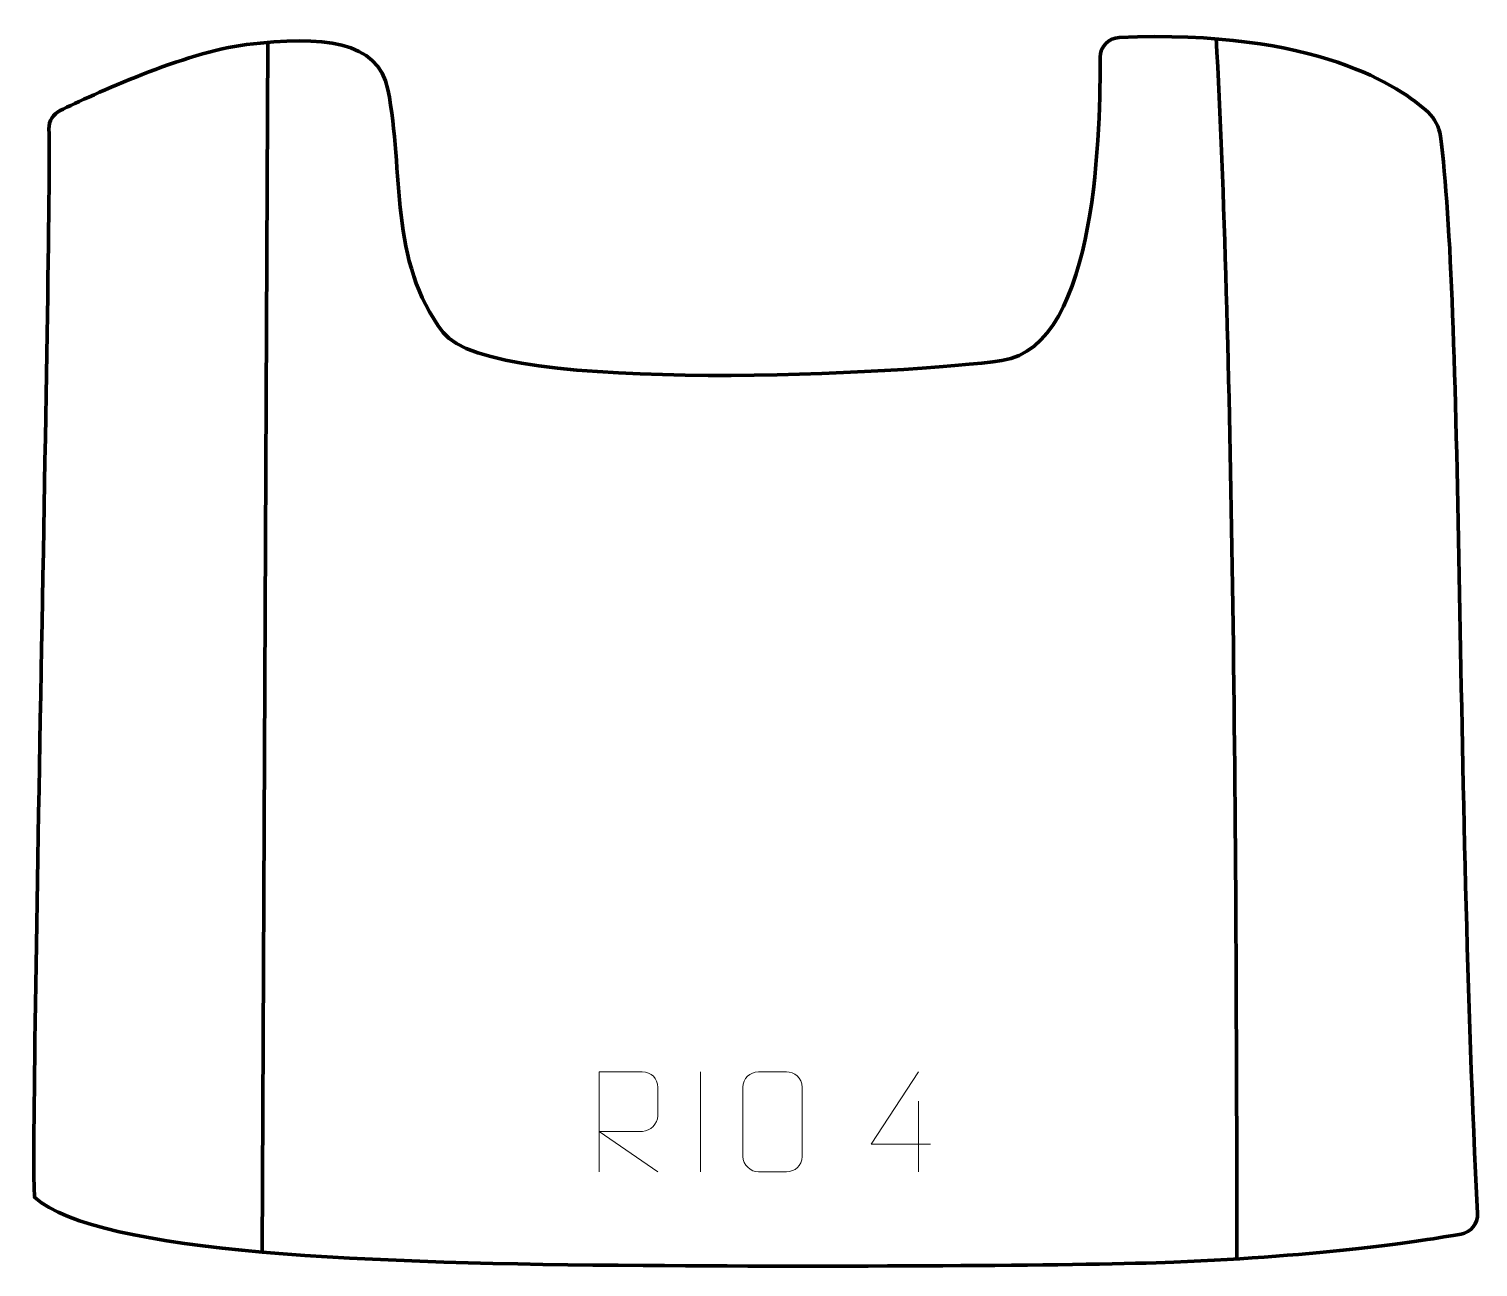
# Model space of a CAD drawing. Header units: millimetres. Extents: x -183 to 178, y -154 to 155.
import ezdxf

# ---------------------------------------------------------------- set-up
doc = ezdxf.new("R2010")
doc.units = ezdxf.units.MM
doc.header["$MEASUREMENT"] = 0
for name, color, linetype in [('layer 1', 7, 'Continuous'), ('layer 2', 7, 'Continuous'), ('layer 3', 7, 'Continuous')]:
    doc.layers.add(name, color=color, linetype=linetype)

msp = doc.modelspace()

# ---------------------------------------------------------------- linework, layer by layer
at = {"layer": 'layer 1', "color": 250, "lineweight": 9}
for points, knots in [([(-41.1318, -130.6573), (-41.1318, -130.6573), (-41.1318, -105.7038), (-41.1318, -105.7038), (-41.1318, -105.7038), (-37.537, -105.7038), (-33.9415, -105.7038), (-30.3463, -105.7038), (-30.3463, -105.7038), (-28.021, -105.7415), (-26.4637, -107.2315), (-26.4678, -109.5979), (-26.4678, -109.5979), (-26.4682, -111.6334), (-26.4682, -114.6928), (-26.4678, -116.7288), (-26.4678, -116.7288), (-26.4743, -118.6043), (-28.2866, -120.5461), (-30.2961, -120.5652), (-30.2961, -120.5652), (-30.2961, -120.5652), (-41.1318, -120.5652), (-41.1318, -120.5652), (-41.1318, -120.5652), (-41.1318, -120.5652), (-26.4771, -130.6573), (-26.4771, -130.6573)], [0, 0, 0, 0, 0.125, 0.125, 0.125, 0.125, 0.25, 0.25, 0.25, 0.25, 0.375, 0.375, 0.375, 0.375, 0.5, 0.5, 0.5, 0.5, 0.625, 0.625, 0.625, 0.625, 0.75, 0.75, 0.75, 0.75, 1, 1, 1, 1]), ([(-1.3194, -105.7041), (1.0063, -105.7041), (3.3324, -105.7041), (5.6585, -105.7041), (5.6585, -105.7041), (7.6051, -105.6685), (9.5965, -107.1601), (9.6232, -109.5977), (9.6232, -109.5977), (9.6228, -115.3446), (9.6228, -121.0919), (9.6232, -126.8396), (9.6232, -126.8396), (9.4834, -129.163), (7.8062, -130.6426), (5.6585, -130.6534), (5.6585, -130.6534), (3.3266, -130.653), (0.9947, -130.653), (-1.3368, -130.6534), (-1.3368, -130.6534), (-3.2618, -130.7588), (-5.2339, -128.8743), (-5.2227, -126.857), (-5.2227, -126.857), (-5.2224, -121.0869), (-5.2224, -115.3172), (-5.2227, -109.5479), (-5.2227, -109.5479), (-5.2185, -107.4098), (-3.4718, -105.6906), (-1.3194, -105.7041)], [0, 0, 0, 0, 0.11111111, 0.11111111, 0.11111111, 0.11111111, 0.22222222, 0.22222222, 0.22222222, 0.22222222, 0.33333333, 0.33333333, 0.33333333, 0.33333333, 0.44444444, 0.44444444, 0.44444444, 0.44444444, 0.55555556, 0.55555556, 0.55555556, 0.55555556, 0.66666667, 0.66666667, 0.66666667, 0.66666667, 0.77777778, 0.77777778, 0.77777778, 0.77777778, 1, 1, 1, 1]), ([(41.611, -123.764), (41.611, -123.764), (26.7893, -123.764), (26.7893, -123.764), (26.7893, -123.764), (26.7893, -123.764), (38.6669, -105.6935), (38.6669, -105.6935)], [0, 0, 0, 0, 0.33333333, 0.33333333, 0.33333333, 0.33333333, 1, 1, 1, 1])]:
    msp.add_open_spline(points, degree=3, knots=knots, dxfattribs=at)
for points in [[(-15.7998, -105.6935), (-15.7998, -105.6935), (-15.7998, -130.6676), (-15.7998, -130.6676)], [(38.6669, -113.0029), (38.6669, -113.0029), (38.6669, -130.6676), (38.6669, -130.6676)]]:
    msp.add_open_spline(points, degree=3, dxfattribs=at)
at = {"layer": 'layer 2', "color": 230, "lineweight": 200}
msp.add_open_spline([(-178.4848, 129.7592), (-178.5439, 131.7037), (-177.4548, 133.5058), (-175.695, 134.3619), (-175.695, 134.3619), (-167.6465, 138.2767), (-144.5446, 148.9892), (-129.1698, 150.8245), (-129.1698, 150.8245), (-110.2898, 153.0782), (-96.2691, 151.8413), (-93.8471, 139.6475), (-93.8471, 139.6475), (-89.723, 118.8807), (-93.7621, 96.8042), (-80.0463, 78.9289), (-80.0463, 78.9289), (-67.7353, 62.8838), (37.6195, 68.7899), (59.4543, 71.9262), (59.4543, 71.9262), (83.8763, 75.4339), (83.976, 132.0505), (83.9953, 147.6586), (83.9953, 147.6586), (83.9987, 150.3116), (86.1016, 152.5029), (88.7724, 152.6177), (88.7724, 152.6177), (137.9781, 154.734), (159.1133, 140.2074), (165.8852, 133.9224), (165.8852, 133.9224), (167.5685, 132.36), (168.6496, 130.2687), (168.9533, 128.002), (168.9533, 128.002), (174.606, 85.8298), (172.75, -32.798), (178.2296, -141.0923), (178.2296, -141.0923), (178.3558, -143.5881), (176.5973, -145.7856), (174.1181, -146.2232), (174.1181, -146.2232), (164.5433, -147.912), (139.4532, -151.7549), (102.3608, -153.223), (102.3608, -153.223), (80.9467, -154.0706), (26.1002, -154.4483), (-30.0699, -154.0732), (-30.0699, -154.0732), (-97.1339, -153.6256), (-166.0655, -151.1917), (-182.0136, -137.094), (-182.0136, -137.094), (-183.4663, -135.0285), (-177.7783, 106.5125), (-178.4848, 129.7592)], degree=3, knots=[0, 0, 0, 0, 0.0625, 0.0625, 0.0625, 0.0625, 0.125, 0.125, 0.125, 0.125, 0.1875, 0.1875, 0.1875, 0.1875, 0.25, 0.25, 0.25, 0.25, 0.3125, 0.3125, 0.3125, 0.3125, 0.375, 0.375, 0.375, 0.375, 0.4375, 0.4375, 0.4375, 0.4375, 0.5, 0.5, 0.5, 0.5, 0.5625, 0.5625, 0.5625, 0.5625, 0.625, 0.625, 0.625, 0.625, 0.6875, 0.6875, 0.6875, 0.6875, 0.75, 0.75, 0.75, 0.75, 0.8125, 0.8125, 0.8125, 0.8125, 0.875, 0.875, 0.875, 0.875, 1, 1, 1, 1], dxfattribs=at)
at = {"layer": 'layer 3', "color": 142, "lineweight": 200}
for points in [[(112.9733, 152.5522), (117.1031, 75.674), (118.0402, -34.1393), (118.1483, -152.5057)], [(-123.8316, 151.3734), (-123.8316, 151.3734), (-125.2449, -150.6993), (-125.2449, -150.6993)]]:
    msp.add_open_spline(points, degree=3, dxfattribs=at)

doc.saveas('drawing.dxf')
